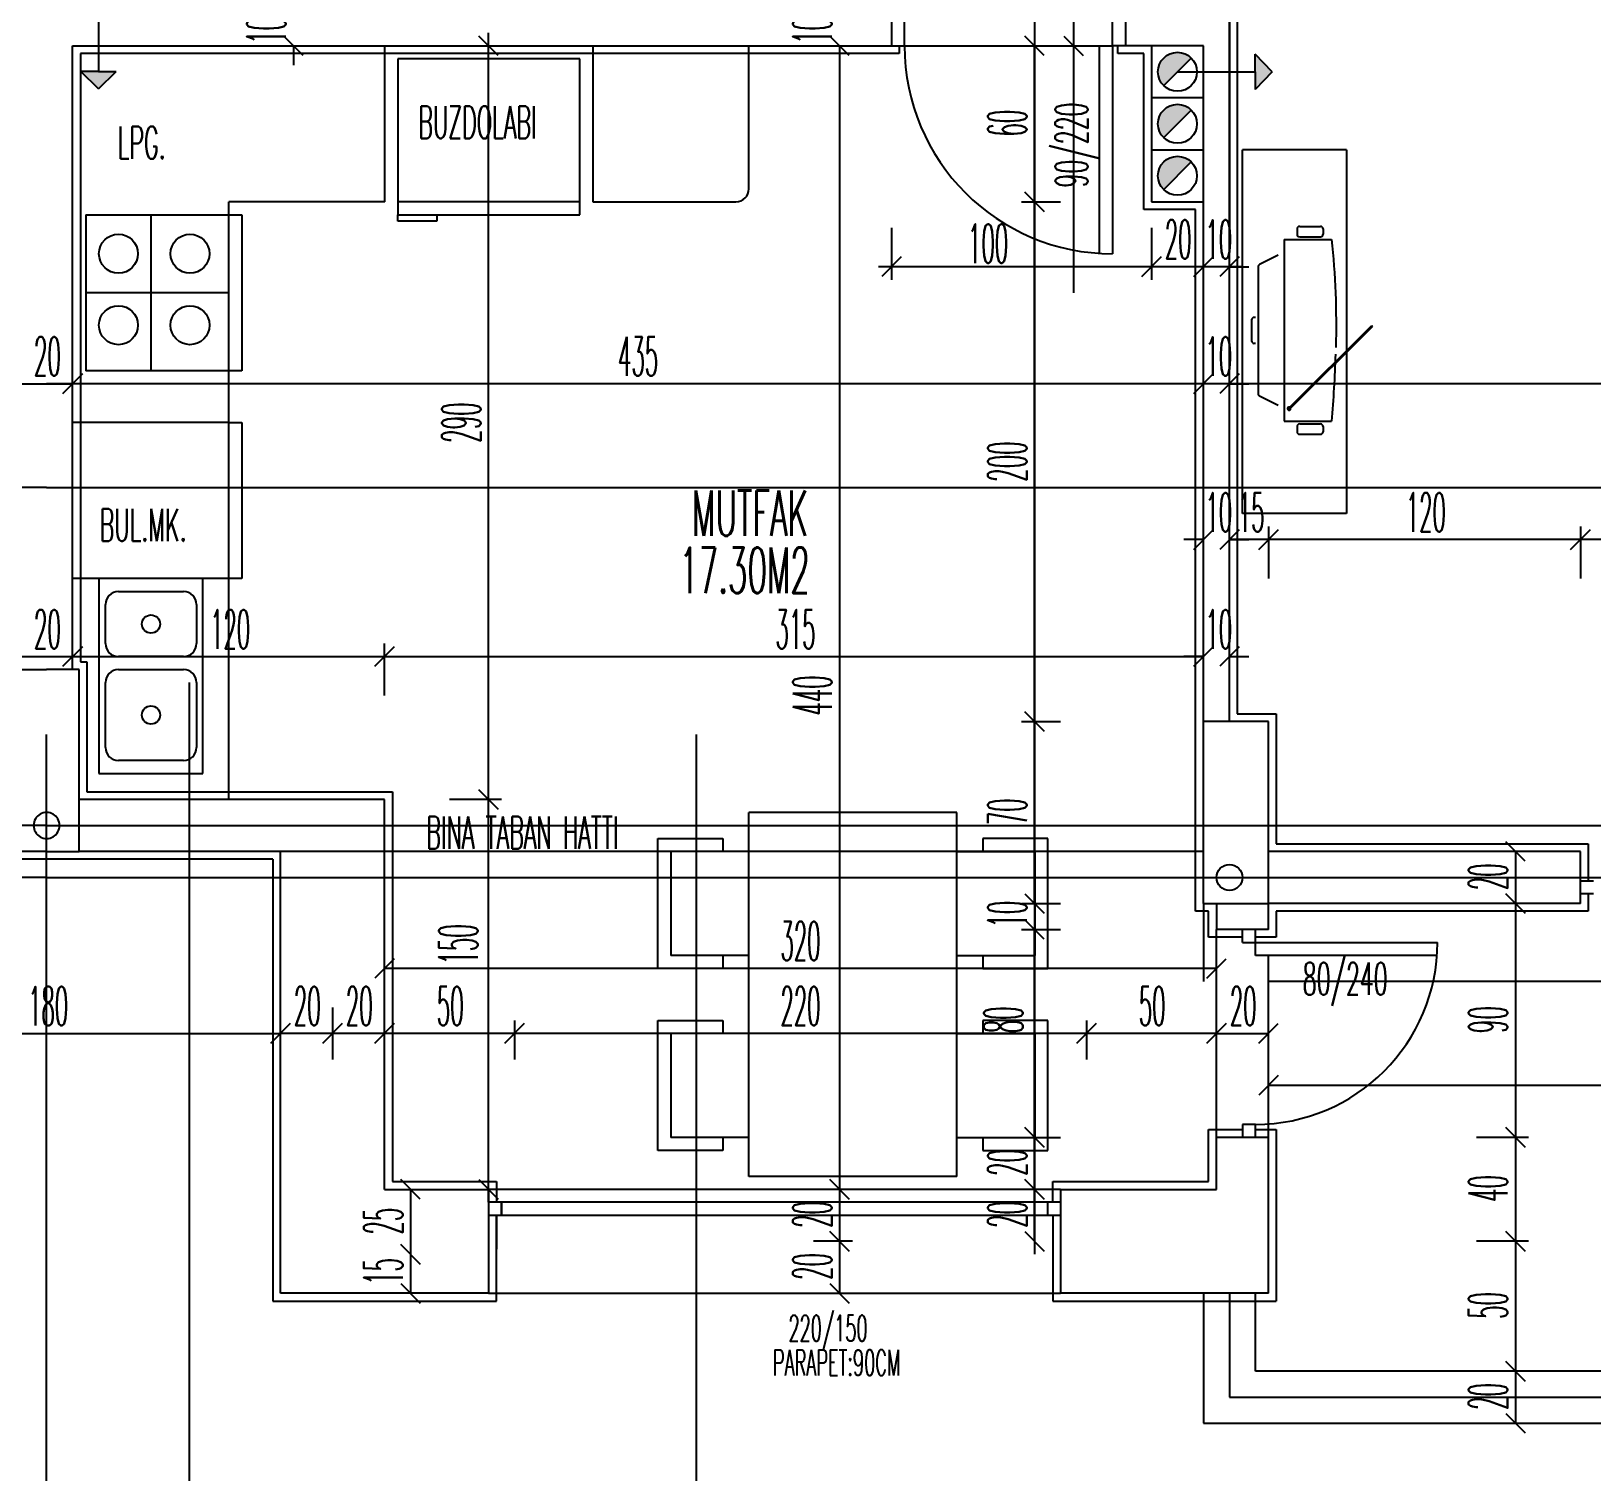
# Model space of a CAD drawing. Extents: x 78 to 306, y -397 to 18.
# Drawn here: x 272.696 to 272.816, y -396.7713 to -396.6604 of the extents above; entities that cross this region are included whole.
import ezdxf

# ---------------------------------------------------------------- set-up
doc = ezdxf.new("R2010")
doc.units = 0
doc.header["$LTSCALE"] = 0.5
doc.header["$MEASUREMENT"] = 0
doc.linetypes.add('DASHDOT2', pattern=[0.5, 0.25, -0.125, 0, -0.125])
doc.linetypes.add('DOT2', pattern=[0.125, 0, -0.125])
doc.layers.get('0').update_dxf_attribs({"linetype": 'CONTINUOUS'})
for name, color, linetype in [('AKS', 5, 'DASHDOT2'), ('ASHADE', 7, 'CONTINUOUS'), ('DUVAR', 6, 'CONTINUOUS'), ('IZDUSUM', 2, 'DOT2'), ('KAPI', 1, 'CONTINUOUS'), ('KOLON', 4, 'CONTINUOUS'), ('MERDIVEN', 3, 'CONTINUOUS'), ('OLCU', 31, 'CONTINUOUS'), ('SIVA', 7, 'CONTINUOUS'), ('TEFRIS', 11, 'CONTINUOUS')]:
    doc.layers.add(name, color=color, linetype=linetype)
doc.styles.add('ICMEKAN', font='romans.shx', dxfattribs={"width": 0.55, "height": 0.2})
doc.styles.add('OLCU', font='romans.shx', dxfattribs={"width": 0.6, "height": 0.125})
doc.styles.add('OLCUIC', font='ROMANS.SHX', dxfattribs={"width": 0.4, "height": 0.15})

msp = doc.modelspace()

# ---------------------------------------------------------------- hatches: boundary and pattern name
at = {"layer": 'KAPI', "ltscale": 1.4}
for points in [[(272.7901113505265, -396.6649177616397), (272.7901113505265, -396.6635598737719), (272.7901113505265, -396.6622019859039), (272.7914411774557, -396.6635598737719)], [(272.6997860540674, -396.6635272823635), (272.7011439419352, -396.6635272823635), (272.7025018298031, -396.6635272823635), (272.7011439419352, -396.6648571092927)]]:
    msp.add_hatch(color=256, dxfattribs=at).paths.add_polyline_path(points)
at = {"layer": 'MERDIVEN'}
for points in [[(272.783083281763, -396.6646205339432), (272.7852046021066, -396.6624992135996, 0.1989123673796376), (272.7841439419348, -396.6620598737715, 0.6681786379193642)], [(272.7830832817633, -396.6686205339431), (272.7852046021069, -396.6664992135995, 0.1989123673796376), (272.7841439419351, -396.6660598737714, 0.6681786379193642)], [(272.7830832817633, -396.6726205339431), (272.7852046021069, -396.6704992135996, 0.1989123673796376), (272.7841439419351, -396.6700598737714, 0.6681786379193642)]]:
    msp.add_hatch(color=256, dxfattribs=at).paths.add_polyline_path(points)

# ---------------------------------------------------------------- linework, layer by layer
at = {"color": 0, "linetype": 'ByBlock'}
for p, q in [((272.716893941935, -396.6623098737721), (272.715393941935, -396.6608098737721)), ((272.731893941935, -396.6623098737721), (272.730393941935, -396.6608098737721)), ((272.758893941935, -396.6623098737721), (272.757393941935, -396.6608098737721)), ((272.758893941935, -396.6623098737721), (272.757393941935, -396.6608098737721)), ((272.773893941935, -396.6623098737721), (272.772393941935, -396.6608098737721)), ((272.775393941935, -396.6608098737721), (272.776893941935, -396.6623098737721)), ((272.772393941935, -396.6728098737721), (272.773893941935, -396.6743098737721)), ((272.773893941935, -396.6743098737721), (272.772393941935, -396.6728098737721)), ((272.762893941935, -396.6778098737721), (272.761393941935, -396.6793098737721)), ((272.781393941935, -396.6793098737721), (272.782893941935, -396.6778098737721)), ((272.782893941935, -396.6778098737721), (272.781393941935, -396.6793098737721)), ((272.785393941935, -396.6793098737721), (272.786893941935, -396.6778098737721)), ((272.785393941935, -396.6793098737721), (272.786893941935, -396.6778098737721)), ((272.788893941935, -396.6778098737721), (272.787393941935, -396.6793098737721)), ((272.698393941935, -396.6883098737721), (272.699893941935, -396.6868098737721)), ((272.699893941935, -396.6868098737721), (272.698393941935, -396.6883098737721)), ((272.785393941935, -396.6883098737721), (272.786893941935, -396.6868098737721)), ((272.785393941935, -396.6883098737721), (272.786893941935, -396.6868098737721)), ((272.788893941935, -396.6868098737721), (272.787393941935, -396.6883098737721)), ((272.788893941935, -396.6868098737721), (272.787393941935, -396.6883098737721)), ((272.785393941935, -396.7003098737721), (272.786893941935, -396.6988098737721)), ((272.788893941935, -396.6988098737721), (272.787393941935, -396.7003098737721)), ((272.788893941935, -396.6988098737721), (272.787393941935, -396.7003098737721)), ((272.790393941935, -396.7003098737721), (272.791893941935, -396.6988098737721)), ((272.791893941935, -396.6988098737721), (272.790393941935, -396.7003098737721)), ((272.814393941935, -396.7003098737721), (272.815893941935, -396.6988098737721)), ((272.815893941935, -396.6988098737721), (272.814393941935, -396.7003098737721)), ((272.699893941935, -396.7078098737721), (272.698393941935, -396.7093098737721)), ((272.698393941935, -396.7093098737721), (272.699893941935, -396.7078098737721)), ((272.723893941935, -396.7078098737721), (272.722393941935, -396.7093098737721)), ((272.722393941935, -396.7093098737721), (272.723893941935, -396.7078098737721)), ((272.785393941935, -396.7093098737721), (272.786893941935, -396.7078098737721)), ((272.785393941935, -396.7093098737721), (272.786893941935, -396.7078098737721)), ((272.788893941935, -396.7078098737721), (272.787393941935, -396.7093098737721)), ((272.772393941935, -396.7128098737721), (272.773893941935, -396.7143098737721)), ((272.773893941935, -396.7143098737721), (272.772393941935, -396.7128098737721)), ((272.730393941935, -396.7188098737721), (272.731893941935, -396.7203098737721)), ((272.731893941935, -396.7203098737721), (272.730393941935, -396.7188098737721)), ((272.810893941935, -396.7243098737721), (272.809393941935, -396.7228098737721)), ((272.772393941935, -396.7268098737721), (272.773893941935, -396.7283098737721)), ((272.772393941935, -396.7268098737721), (272.773893941935, -396.7283098737721)), ((272.810893941935, -396.7283098737721), (272.809393941935, -396.7268098737721)), ((272.809393941935, -396.7268098737721), (272.810893941935, -396.7283098737721)), ((272.773893941935, -396.7303098737721), (272.772393941935, -396.7288098737721)), ((272.773893941935, -396.7303098737721), (272.772393941935, -396.7288098737721)), ((272.723893941935, -396.7318098737721), (272.722393941935, -396.7333098737721)), ((272.786393941935, -396.7333098737721), (272.787893941935, -396.7318098737721)), ((272.714393941935, -396.7383098737721), (272.715893941935, -396.7368098737721)), ((272.715893941935, -396.7368098737721), (272.714393941935, -396.7383098737721)), ((272.718393941935, -396.7383098737721), (272.719893941935, -396.7368098737721)), ((272.719893941935, -396.7368098737721), (272.718393941935, -396.7383098737721)), ((272.722393941935, -396.7383098737721), (272.723893941935, -396.7368098737721)), ((272.723893941935, -396.7368098737721), (272.722393941935, -396.7383098737721)), ((272.732393941935, -396.7383098737721), (272.733893941935, -396.7368098737721)), ((272.733893941935, -396.7368098737721), (272.732393941935, -396.7383098737721)), ((272.776393941935, -396.7383098737721), (272.777893941935, -396.7368098737721)), ((272.777893941935, -396.7368098737721), (272.776393941935, -396.7383098737721)), ((272.786393941935, -396.7383098737721), (272.787893941935, -396.7368098737721)), ((272.787893941935, -396.7368098737721), (272.786393941935, -396.7383098737721)), ((272.790393941935, -396.7383098737721), (272.791893941935, -396.7368098737721)), ((272.791893941935, -396.7408098737721), (272.790393941935, -396.7423098737721)), ((272.772393941935, -396.7448098737721), (272.773893941935, -396.7463098737721)), ((272.773893941935, -396.7463098737721), (272.772393941935, -396.7448098737721)), ((272.810893941935, -396.7463098737721), (272.809393941935, -396.7448098737721)), ((272.809393941935, -396.7448098737721), (272.810893941935, -396.7463098737721)), ((272.725893941935, -396.7503098737721), (272.724393941935, -396.7488098737721)), ((272.730393941935, -396.7488098737721), (272.731893941935, -396.7503098737721)), ((272.758893941935, -396.7503098737721), (272.757393941935, -396.7488098737721)), ((272.757393941935, -396.7488098737721), (272.758893941935, -396.7503098737721)), ((272.772393941935, -396.7488098737721), (272.773893941935, -396.7503098737721)), ((272.773893941935, -396.7503098737721), (272.772393941935, -396.7488098737721)), ((272.725893941935, -396.7553098737721), (272.724393941935, -396.7538098737721)), ((272.724393941935, -396.7538098737721), (272.725893941935, -396.7553098737721)), ((272.758893941935, -396.7543098737721), (272.757393941935, -396.7528098737721)), ((272.757393941935, -396.7528098737721), (272.758893941935, -396.7543098737721)), ((272.772393941935, -396.7528098737721), (272.773893941935, -396.7543098737721)), ((272.810893941935, -396.7543098737721), (272.809393941935, -396.7528098737721)), ((272.809393941935, -396.7528098737721), (272.810893941935, -396.7543098737721)), ((272.724393941935, -396.7568098737721), (272.725893941935, -396.7583098737721)), ((272.757393941935, -396.7568098737721), (272.758893941935, -396.7583098737721)), ((272.810893941935, -396.7643098737721), (272.809393941935, -396.7628098737721)), ((272.809393941935, -396.7628098737721), (272.810893941935, -396.7643098737721)), ((272.809393941935, -396.7668098737721), (272.810893941935, -396.7683098737721))]:
    msp.add_line(p, q, dxfattribs=at)
at = {"layer": 'AKS'}
for p, q in [((272.6971439419353, -396.8395598737721), (272.6971439419353, -396.3515598737721)), ((272.7471439419353, -396.8395598737721), (272.7471439419353, -396.3515598737721)), ((272.7881439419353, -396.3515598737721), (272.7881439419353, -396.8395598737721)), ((272.7081439419353, -396.8355598737721), (272.7081439419353, -396.3555598737721)), ((272.7761439419353, -396.3555598737721), (272.7761439419353, -396.8355598737721)), ((272.6971439419353, -396.6955598737721), (272.4011439419361, -396.6955598737721)), ((272.6971439419353, -396.6955598737721), (272.9931439419346, -396.6955598737721)), ((272.6971439419353, -396.7215598737721), (272.4051439419354, -396.7215598737721)), ((272.6971439419353, -396.7215598737721), (272.9891439419353, -396.7215598737721)), ((272.6971439419353, -396.7255598737721), (272.4011439419361, -396.7255598737721)), ((272.6971439419353, -396.7255598737721), (272.9931439419346, -396.7255598737721))]:
    msp.add_line(p, q, dxfattribs=at)
at = {"layer": 'ASHADE'}
msp.add_circle((272.7881439419353, -396.7255598737721), 0.0009999999999999432, dxfattribs=at)
for start, end in [(89.99999999951147, 270.0000000004885), (269.9999999995114, 90.00000000048854)]:
    msp.add_arc((272.6971439419353, -396.7215598737721), 0.0009999999999999432, start, end, dxfattribs=at)
at = {"layer": 'DUVAR'}
for p, q in [((272.7881439419355, -396.7135598737772), (272.7881439419355, -396.6465598737757)), ((272.7621439419361, -396.6595598737761), (272.7621439419361, -396.6615598737759)), ((272.7801439419354, -396.6595598737761), (272.780143941936, -396.6615598737759)), ((272.6991439419353, -396.7095598737772), (272.6991439419351, -396.6615598737758)), ((272.6991439419351, -396.6615598737758), (272.7621439419361, -396.6615598737758)), ((272.7861439419346, -396.6615598737759), (272.7801439419345, -396.6615598737759)), ((272.7861439419349, -396.7135598737772), (272.7861439419346, -396.6615598737759)), ((272.7231439419347, -396.7195598737812), (272.6996439419347, -396.7195598737812)), ((272.7231439419347, -396.7495598737775), (272.7231439419347, -396.7195598737721)), ((272.7151439419347, -396.7235598737812), (272.6996439419347, -396.7235598737812)), ((272.7151439419347, -396.7575598737812), (272.7151439419347, -396.7235598737812)), ((272.8151439419351, -396.7235598737813), (272.7911439419353, -396.7235598737813)), ((272.8151439419351, -396.7275598737812), (272.8151439419351, -396.7235598737813)), ((272.8151439419351, -396.7275598737812), (272.7911439419353, -396.7275598737812)), ((272.7911439419296, -396.7575598737812), (272.7911439419344, -396.7455598737808)), ((272.7231439419347, -396.7495598737775), (272.7311439419352, -396.7495598737772)), ((272.7311439419352, -396.749559873776), (272.7311439419352, -396.7535598737771)), ((272.7311439419352, -396.749559873776), (272.7311439419352, -396.7575598737721)), ((272.7751439419353, -396.7495598737766), (272.7871439419358, -396.7495598737763)), ((272.7751439419353, -396.749559873776), (272.7751439419353, -396.7575598737721)), ((272.7311439419352, -396.7575598737812), (272.7151439419347, -396.7575598737812)), ((272.7911439419296, -396.7575598737812), (272.7751439419353, -396.7575598737812))]:
    msp.add_line(p, q, dxfattribs=at)
at = {"layer": 'DUVAR', "ltscale": 1.4}
for p, q in [((272.786143941935, -396.6615598737721), (272.782143941935, -396.6615598737721)), ((272.782143941935, -396.6615598737721), (272.782143941935, -396.6735598737721)), ((272.786143941935, -396.6695598737721), (272.786143941935, -396.6615598737721)), ((272.786143941935, -396.6655598737721), (272.782143941935, -396.6655598737721)), ((272.782143941935, -396.6695598737721), (272.786143941935, -396.6695598737721)), ((272.782143941935, -396.6735598737721), (272.786143941935, -396.6735598737721))]:
    msp.add_line(p, q, dxfattribs=at)
at = {"layer": 'DUVAR', "linetype": 'ByBlock'}
for p, q in [((272.7871439419347, -396.7275598737772), (272.7871439419347, -396.7295598737772)), ((272.7911439419344, -396.7295598737811), (272.7911439419344, -396.7275598737812)), ((272.7911439419346, -396.7295598737805), (272.7871439419347, -396.7295598737805)), ((272.7911439419346, -396.7455598737803), (272.7871439419347, -396.7455598737803)), ((272.7871439419358, -396.7495598737763), (272.7871439419345, -396.7455598737808))]:
    msp.add_line(p, q, dxfattribs=at)
at = {"layer": 'IZDUSUM', "ltscale": 0.6}
for p, q in [((272.7111737502884, -396.6905598737793), (272.6991737502884, -396.6905598737793)), ((272.7111737502884, -396.7025598737793), (272.6991737502884, -396.7025598737793)), ((272.7861439419353, -396.7235598737812), (272.7151439419347, -396.7235598737812)), ((272.786143941935, -396.7275598737721), (272.786143941935, -396.7335598737721)), ((272.8911439419343, -396.7335598737814), (272.7861439419348, -396.7335598737814))]:
    msp.add_line(p, q, dxfattribs=at)
at = {"layer": 'KAPI', "ltscale": 1.4}
for p, q in [((272.7011439419352, -396.6575598737724), (272.7011439419352, -396.6635272823635)), ((272.763143941935, -396.6615598737721), (272.779143941935, -396.6615598737721)), ((272.7901113505265, -396.6635598737719), (272.7901113505265, -396.6622019859039)), ((272.7914411774557, -396.6635598737719), (272.7901113505265, -396.6622019859039)), ((272.7011439419352, -396.6635272823635), (272.6997860540674, -396.6635272823635)), ((272.7011439419352, -396.6648571092927), (272.6997860540674, -396.6635272823635)), ((272.7011439419352, -396.6635272823635), (272.7025018298031, -396.6635272823635)), ((272.7011439419352, -396.6648571092927), (272.7025018298031, -396.6635272823635)), ((272.7841439419353, -396.6635598737718), (272.7901113505265, -396.6635598737719)), ((272.7901113505265, -396.6635598737719), (272.7901113505265, -396.6649177616397)), ((272.7914411774557, -396.6635598737719), (272.7901113505265, -396.6649177616397))]:
    msp.add_line(p, q, dxfattribs=at)
at = {"layer": 'KAPI'}
for p, q in [((272.7631439419353, -396.6615598737765), (272.7631439419353, -396.6595598737767)), ((272.7791439419353, -396.6615598737765), (272.7791439419353, -396.6595598737767)), ((272.7621439419352, -396.6615598737765), (272.7631439419353, -396.6615598737765)), ((272.7781439419353, -396.6775598737765), (272.7781439419353, -396.6615598737765)), ((272.7781439419353, -396.6615598737765), (272.7791439419353, -396.6615598737765)), ((272.7791439419353, -396.6615598737765), (272.7791439419353, -396.6775598737765)), ((272.7801439419351, -396.6615598737765), (272.7791439419353, -396.6615598737765)), ((272.8151439419351, -396.7258098737817), (272.8161439419351, -396.7258098737817)), ((272.8161439419351, -396.7268098737817), (272.8151439419351, -396.7268098737817)), ((272.7871439419342, -396.7455598737803), (272.7871439419342, -396.7295598737808)), ((272.7891439419346, -396.7305598737802), (272.7891439419346, -396.7295598737805)), ((272.7901439419346, -396.7315598737803), (272.7901439419346, -396.7295598737805)), ((272.7901439419346, -396.7305598737802), (272.7901439419346, -396.7295598737805)), ((272.7891439419346, -396.7305598737802), (272.7901439419346, -396.7305598737802)), ((272.7901439419346, -396.7305598737802), (272.8041439419346, -396.7305598737802)), ((272.8041439419346, -396.7315598737803), (272.7901439419346, -396.7315598737803)), ((272.7911439419341, -396.7455598737803), (272.7911439419341, -396.7315598737803)), ((272.7901439419346, -396.7445598737805), (272.7891439419346, -396.7445598737805)), ((272.7891439419346, -396.7445598737805), (272.7891439419346, -396.7455598737803)), ((272.7901439419346, -396.7455598737803), (272.7901439419346, -396.7445598737805)), ((272.7751439419353, -396.7495598737769), (272.7311439419352, -396.7495598737769)), ((272.7751439419353, -396.750559873777), (272.7311439419352, -396.750559873777)), ((272.7321439419353, -396.750559873777), (272.7321439419353, -396.7515598737767)), ((272.7321439419353, -396.7515598737767), (272.7321439419353, -396.750559873777)), ((272.7741439419352, -396.750559873777), (272.7741439419352, -396.7515598737767)), ((272.7311439419352, -396.7515598737767), (272.7751439419353, -396.7515598737767)), ((272.7311439419352, -396.7575598737721), (272.7751439419353, -396.7575598737721)), ((272.790143941935, -396.7635598737864), (272.790143941935, -396.7575598737812)), ((272.8871439419346, -396.7635598737864), (272.790143941935, -396.7635598737864))]:
    msp.add_line(p, q, dxfattribs=at)
for centre, radius, start, end in [((272.7791439419353, -396.6615598737765), 0.01599999999999909, 180, 270), ((272.7901439419346, -396.7305598737802), 0.01400000000000034, 270, 0)]:
    msp.add_arc(centre, radius, start, end, dxfattribs=at)
at = {"layer": 'KOLON'}
for p, q in [((272.6946439419353, -396.7095598737772), (272.6971439419353, -396.7095598737772)), ((272.6996439419353, -396.7095598737772), (272.6971439419353, -396.7095598737772)), ((272.6996439419353, -396.7235598737772), (272.6996439419353, -396.7095598737772)), ((272.7911439419353, -396.7135598737772), (272.7861439419353, -396.7135598737772)), ((272.7861439419353, -396.7275598737812), (272.7861439419353, -396.7135598737772)), ((272.7911439419353, -396.7275598737812), (272.7911439419353, -396.7135598737772)), ((272.6971439419353, -396.7235598737772), (272.6946439419353, -396.7235598737772)), ((272.6971439419353, -396.7235598737772), (272.6996439419353, -396.7235598737772)), ((272.7861439419353, -396.7275598737772), (272.7911439419353, -396.7275598737772))]:
    msp.add_line(p, q, dxfattribs=at)
at = {"layer": 'MERDIVEN'}
for p, q in [((272.783083281763, -396.6646205339432), (272.7852046021066, -396.6624992135996)), ((272.7830832817633, -396.6686205339431), (272.7852046021069, -396.6664992135995)), ((272.7830832817633, -396.6726205339431), (272.7852046021069, -396.6704992135996)), ((272.7861439419348, -396.7575598737812), (272.7861439419351, -396.7675598737864)), ((272.7881439419353, -396.7575598737812), (272.7881439419355, -396.7655598737865)), ((272.7881439419355, -396.7655598737865), (272.8891439419345, -396.7655598737863)), ((272.7861439419351, -396.7675598737864), (272.8911439419348, -396.7675598737864))]:
    msp.add_line(p, q, dxfattribs=at)
for centre in [(272.7841439419348, -396.6635598737711), (272.7841439419351, -396.667559873771), (272.7841439419351, -396.6715598737711)]:
    msp.add_circle(centre, 0.0015, dxfattribs=at)
at = {"layer": 'OLCU', "ltscale": 1.4}
for p, q in [((272.773143941935, -396.6585598737721), (272.773143941935, -396.7545598737721)), ((272.776143941935, -396.6595598737721), (272.776143941935, -396.6615598737721)), ((272.731143941935, -396.7505598737721), (272.731143941935, -396.6605598737721)), ((272.716143941935, -396.6615598737721), (272.716143941935, -396.6630598737721)), ((272.731143941935, -396.7195598737721), (272.731143941935, -396.6615598737721)), ((272.758143941935, -396.6615598737721), (272.758143941935, -396.7495598737721)), ((272.758143941935, -396.6615598737721), (272.758143941935, -396.6630598737721)), ((272.773143941935, -396.6735598737721), (272.773143941935, -396.6615598737721)), ((272.772143941935, -396.6735598737721), (272.775143941935, -396.6735598737721)), ((272.773143941935, -396.7135598737721), (272.773143941935, -396.6735598737721)), ((272.762143941935, -396.6755598737721), (272.762143941935, -396.6795598737721)), ((272.782143941935, -396.6755598737721), (272.782143941935, -396.6795598737721)), ((272.789143941935, -396.6785598737721), (272.761143941935, -396.6785598737721)), ((272.782143941935, -396.6785598737721), (272.762143941935, -396.6785598737721)), ((272.786143941935, -396.6785598737721), (272.782143941935, -396.6785598737721)), ((272.786143941935, -396.6785598737721), (272.784643941935, -396.6785598737721)), ((272.788143941935, -396.6785598737721), (272.789643941935, -396.6785598737721)), ((272.468143941935, -396.6875598737721), (272.697143941935, -396.6875598737721)), ((272.695143941935, -396.6875598737721), (272.699143941935, -396.6875598737721)), ((272.926143941935, -396.6875598737721), (272.697143941935, -396.6875598737721)), ((272.786143941935, -396.6875598737721), (272.699143941935, -396.6875598737721)), ((272.786143941935, -396.6875598737721), (272.784643941935, -396.6875598737721)), ((272.788143941935, -396.6875598737721), (272.789643941935, -396.6875598737721)), ((272.886143941935, -396.6875598737721), (272.788143941935, -396.6875598737721)), ((272.791143941935, -396.6985598737721), (272.791143941935, -396.7025598737721)), ((272.815143941935, -396.6985598737721), (272.815143941935, -396.7025598737721)), ((272.786143941935, -396.6995598737721), (272.784643941935, -396.6995598737721)), ((272.788143941935, -396.6995598737721), (272.789643941935, -396.6995598737721)), ((272.791143941935, -396.6995598737721), (272.788143941935, -396.6995598737721)), ((272.815143941935, -396.6995598737721), (272.791143941935, -396.6995598737721)), ((272.863143941935, -396.6995598737721), (272.815143941935, -396.6995598737721)), ((272.723143941935, -396.7115598737721), (272.723143941935, -396.7075598737721)), ((272.695143941935, -396.7085598737721), (272.699143941935, -396.7085598737721)), ((272.699143941935, -396.7085598737721), (272.723143941935, -396.7085598737721)), ((272.723143941935, -396.7085598737721), (272.786143941935, -396.7085598737721)), ((272.786143941935, -396.7085598737721), (272.784643941935, -396.7085598737721)), ((272.788143941935, -396.7085598737721), (272.789643941935, -396.7085598737721)), ((272.772143941935, -396.7135598737721), (272.775143941935, -396.7135598737721)), ((272.773143941935, -396.7275598737721), (272.773143941935, -396.7135598737721)), ((272.732143941935, -396.7195598737721), (272.728143941935, -396.7195598737721)), ((272.731143941935, -396.7495598737721), (272.731143941935, -396.7195598737721)), ((272.810143941935, -396.7235598737721), (272.810143941935, -396.7275598737721)), ((272.773143941935, -396.7275598737721), (272.773143941935, -396.7260598737721)), ((272.772143941935, -396.7275598737721), (272.775143941935, -396.7275598737721)), ((272.810143941935, -396.7275598737721), (272.810143941935, -396.7455598737721)), ((272.772143941935, -396.7295598737721), (272.775143941935, -396.7295598737721)), ((272.773143941935, -396.7295598737721), (272.773143941935, -396.7310598737721)), ((272.773143941935, -396.7455598737721), (272.773143941935, -396.7295598737721)), ((272.787143941935, -396.7325598737721), (272.723143941935, -396.7325598737721)), ((272.719143941935, -396.7355598737721), (272.719143941935, -396.7395598737721)), ((272.733143941935, -396.7365598737721), (272.733143941935, -396.7395598737721)), ((272.777143941935, -396.7365598737721), (272.777143941935, -396.7395598737721)), ((272.679143941935, -396.7375598737721), (272.715143941935, -396.7375598737721)), ((272.719143941935, -396.7375598737721), (272.715143941935, -396.7375598737721)), ((272.723143941935, -396.7375598737721), (272.719143941935, -396.7375598737721)), ((272.733143941935, -396.7375598737721), (272.723143941935, -396.7375598737721)), ((272.777143941935, -396.7375598737721), (272.733143941935, -396.7375598737721)), ((272.787143941935, -396.7375598737721), (272.777143941935, -396.7375598737721)), ((272.787143941935, -396.7375598737721), (272.791143941935, -396.7375598737721)), ((272.887143941935, -396.7415598737721), (272.791143941935, -396.7415598737721)), ((272.772143941935, -396.7455598737721), (272.775143941935, -396.7455598737721)), ((272.773143941935, -396.7495598737721), (272.773143941935, -396.7455598737721)), ((272.811143941935, -396.7455598737721), (272.807143941935, -396.7455598737721)), ((272.810143941935, -396.7455598737721), (272.810143941935, -396.7535598737721)), ((272.725143941935, -396.7495598737721), (272.725143941935, -396.7545598737721)), ((272.758143941935, -396.7495598737721), (272.758143941935, -396.7535598737721)), ((272.773143941935, -396.7535598737721), (272.773143941935, -396.7495598737721)), ((272.759143941935, -396.7535598737721), (272.756143941935, -396.7535598737721)), ((272.758143941935, -396.7535598737721), (272.758143941935, -396.7575598737721)), ((272.811143941935, -396.7535598737721), (272.807143941935, -396.7535598737721)), ((272.810143941935, -396.7535598737721), (272.810143941935, -396.7635598737721)), ((272.725143941935, -396.7545598737721), (272.725143941935, -396.7575598737721)), ((272.810143941935, -396.7635598737721), (272.810143941935, -396.7675598737721))]:
    msp.add_line(p, q, dxfattribs=at)
at = {"layer": 'SIVA', "ltscale": 1.4}
for p, q in [((272.7887439419354, -396.6459598737757), (272.7887439419354, -396.7129598737772)), ((272.7627439419361, -396.6621598737758), (272.6997439419351, -396.6621598737758)), ((272.6997439419351, -396.6621598737758), (272.6997439419354, -396.7089598737772)), ((272.7627439419361, -396.6615598737765), (272.7627439419361, -396.6621598737758)), ((272.7795439419361, -396.6621598737759), (272.779543941936, -396.6615598737765)), ((272.781543941935, -396.6621598737759), (272.7795439419361, -396.6621598737759)), ((272.781543941935, -396.6741598737721), (272.781543941935, -396.6621598737759)), ((272.7855439419347, -396.6741598737721), (272.781543941935, -396.6741598737721)), ((272.7855439419353, -396.7135598737772), (272.7855439419347, -396.6741598737721)), ((272.6997439419354, -396.7089598737772), (272.7002439419353, -396.7089598737772)), ((272.7002439419353, -396.7089598737772), (272.7002439419353, -396.7189598737812)), ((272.7887439419354, -396.7129598737772), (272.7917439419353, -396.7129598737772)), ((272.7917439419353, -396.7129598737772), (272.7917439419353, -396.7229598737813)), ((272.7855439419353, -396.7281598737772), (272.7855439419353, -396.7135598737772)), ((272.7002439419353, -396.7189598737812), (272.7237439419347, -396.7189598737812)), ((272.7237439419347, -396.7189598737812), (272.7237439419347, -396.7489598737775)), ((272.7917439419353, -396.7229598737813), (272.8157439419351, -396.7229598737813)), ((272.8157439419351, -396.7229598737813), (272.8157439419351, -396.7258098737817)), ((272.6971439419344, -396.7241598737772), (272.6946439419353, -396.7241598737772)), ((272.6996439419347, -396.7241598737812), (272.6971439419344, -396.7241598737772)), ((272.7145439419347, -396.7241598737812), (272.6996439419347, -396.7241598737812)), ((272.7145439419347, -396.7241598737812), (272.7145439419347, -396.7581598737812)), ((272.8157439419351, -396.7268098737817), (272.8157439419351, -396.7281598737812)), ((272.7865439419347, -396.7281598737772), (272.7855439419353, -396.7281598737772)), ((272.7865439419347, -396.7301598737805), (272.7865439419347, -396.7281598737772)), ((272.8157439419351, -396.7281598737812), (272.7917439419344, -396.7281598737812)), ((272.7917439419344, -396.7281598737812), (272.7917439419344, -396.7301598737805)), ((272.7891439419346, -396.7301598737805), (272.7865439419347, -396.7301598737805)), ((272.7917439419344, -396.7301598737805), (272.7901439419346, -396.7301598737805)), ((272.7865439419356, -396.7489598737764), (272.7865439419343, -396.7449598737803)), ((272.7865439419343, -396.7449598737803), (272.7891439419346, -396.7449598737803)), ((272.7901439419346, -396.7449598737803), (272.7917439419346, -396.7449598737803)), ((272.7917439419346, -396.7449598737803), (272.7917439419293, -396.7581598737812)), ((272.7237439419347, -396.7489598737775), (272.7317439419352, -396.7489598737772)), ((272.7317439419352, -396.7489598737772), (272.7317439419352, -396.750559873777)), ((272.7745439419355, -396.750559873777), (272.7745439419356, -396.7489598737766)), ((272.7745439419356, -396.7489598737766), (272.7865439419356, -396.7489598737764)), ((272.7317439419352, -396.7515598737767), (272.7317439419352, -396.7541598737812)), ((272.7317439419352, -396.7581598737812), (272.7317439419352, -396.7515598737767)), ((272.7745439419352, -396.7515598737767), (272.7745439419352, -396.7581598737812)), ((272.7145439419347, -396.7581598737812), (272.7317439419352, -396.7581598737812)), ((272.7745439419352, -396.7581598737812), (272.7917439419293, -396.7581598737812))]:
    msp.add_line(p, q, dxfattribs=at)
at = {"layer": 'TEFRIS'}
for p, q in [((272.723173750288, -396.6735598737721), (272.723173750288, -396.6615598737781)), ((272.7381737502897, -396.6625598737728), (272.7241737502894, -396.6625598737728)), ((272.7241737502894, -396.6625598737728), (272.7241737502894, -396.6745598737725)), ((272.7381737502897, -396.6745598737725), (272.7381737502897, -396.6625598737728)), ((272.739173750288, -396.6615598737721), (272.739173750288, -396.6735598737721)), ((272.751173750288, -396.6725598737721), (272.751173750288, -396.6615598737721)), ((272.7891439419393, -396.6975598737724), (272.7891439419393, -396.6695598737713)), ((272.7971439419398, -396.6695598737713), (272.7891439419393, -396.6695598737713)), ((272.7971439419395, -396.6695598737722), (272.7971439419395, -396.6975598737724)), ((272.7001737502873, -396.6745598737735), (272.7111737502871, -396.6745598737735)), ((272.7051737502873, -396.6745598737735), (272.7051737502873, -396.6865598737736)), ((272.7111737502889, -396.7195598737812), (272.7111737502885, -396.6735598737721)), ((272.723173750288, -396.6735598737721), (272.7111737502885, -396.6735598737721)), ((272.7111737502871, -396.6745598737735), (272.7121737502871, -396.6745598737735)), ((272.738173750287, -396.6735598737733), (272.7241737502871, -396.6735598737733)), ((272.7241737502894, -396.6745598737725), (272.7381737502897, -396.6745598737725)), ((272.7241737502894, -396.6750598737727), (272.7241737502894, -396.6745598737725)), ((272.7271737502896, -396.6745598737725), (272.7271737502896, -396.6750598737727)), ((272.739173750288, -396.6735598737721), (272.750173750288, -396.6735598737721)), ((272.7271737502896, -396.6750598737727), (272.7241737502894, -396.6750598737727)), ((272.7933455324725, -396.6756557631206), (272.7933455324725, -396.6760557631206)), ((272.7935455324727, -396.6754557631207), (272.7951455324727, -396.6754557631207)), ((272.7953455324726, -396.6756557631206), (272.7953455324726, -396.6760557631206)), ((272.7923455324727, -396.6764557631207), (272.7923455324727, -396.6904557631207)), ((272.7923455324727, -396.6764557631207), (272.7959880823056, -396.6764557631207)), ((272.7935455324727, -396.6762557631205), (272.7951455324727, -396.6762557631205)), ((272.7918983188771, -396.6776793699183), (272.7904560897536, -396.6784004844802)), ((272.7903455324726, -396.6785793699183), (272.7903455324726, -396.6883321563229)), ((272.7111737502877, -396.6805598737739), (272.7001737502873, -396.6805598737739)), ((272.7898455324727, -396.6826557631206), (272.7898455324727, -396.6842557631206)), ((272.7901455324727, -396.6824557631207), (272.7900455324726, -396.6824557631207)), ((272.7927018416113, -396.6894424849011), (272.7990875017072, -396.6830765323233)), ((272.7927582819701, -396.6895250348006), (272.7991439420659, -396.6831590822229)), ((272.7990875017072, -396.6830765323233), (272.7991439420659, -396.6831590822229)), ((272.7901455324727, -396.6844557631205), (272.7900455324726, -396.6844557631205)), ((272.7918983188771, -396.6892321563229), (272.7904560897536, -396.688511041761)), ((272.7927018416113, -396.6894424849011), (272.7927582819701, -396.6895250348006)), ((272.7111737502894, -396.6905598737716), (272.7121737502895, -396.6905598737716)), ((272.7121737502895, -396.6905598737716), (272.7121737502895, -396.7025598737717)), ((272.7923455324727, -396.6904557631207), (272.7959880823056, -396.6904557631207)), ((272.7933455324725, -396.6908557631205), (272.7933455324725, -396.6912557631206)), ((272.7935455324727, -396.6906557631206), (272.7951455324727, -396.6906557631206)), ((272.7953455324726, -396.6908557631205), (272.7953455324726, -396.6912557631206)), ((272.7935455324727, -396.6914557631205), (272.7951455324727, -396.6914557631205)), ((272.7971439419395, -396.6975598737724), (272.7891439419393, -396.6975598737724)), ((272.7011737502884, -396.7025598737741), (272.7011737502884, -396.7175598737741)), ((272.7091737502884, -396.7025598737741), (272.7011737502884, -396.7025598737741)), ((272.7091737502884, -396.7175598737741), (272.7091737502884, -396.7025598737741)), ((272.7121737502895, -396.7025598737717), (272.7111737502894, -396.7025598737717)), ((272.7016737502884, -396.7075598737716), (272.7016737502884, -396.7045598737716)), ((272.7026737502885, -396.7035598737716), (272.7076737502885, -396.7035598737716)), ((272.7086737502883, -396.7045598737716), (272.7086737502883, -396.7075598737716)), ((272.7076737502885, -396.7085598737714), (272.7026737502885, -396.7085598737714)), ((272.7016737502884, -396.7155598737716), (272.7016737502884, -396.7105598737716)), ((272.7026737502885, -396.7095598737715), (272.7076737502885, -396.7095598737715)), ((272.7086737502883, -396.7105598737716), (272.7086737502883, -396.7155598737716)), ((272.7076737502885, -396.7165598737714), (272.7026737502885, -396.7165598737714)), ((272.7011737502884, -396.7175598737741), (272.7091737502884, -396.7175598737741)), ((272.7511737502847, -396.7485598737748), (272.7511737502844, -396.7205598737739)), ((272.7671737502845, -396.7205598737739), (272.7511737502844, -396.7205598737739)), ((272.7671737502845, -396.7485598737745), (272.7671737502845, -396.7205598737739)), ((272.7441737502843, -396.7325598737741), (272.7441737502843, -396.7225598737738)), ((272.7441737502843, -396.7225598737738), (272.7491737502843, -396.7225598737738)), ((272.7491737502843, -396.7225598737738), (272.7491737502843, -396.7235598737738)), ((272.7691737502849, -396.7225598737738), (272.7691737502849, -396.7235598737738)), ((272.7741737502849, -396.7225598737738), (272.7691737502849, -396.7225598737738)), ((272.7741737502849, -396.7325598737741), (272.7741737502849, -396.7225598737738)), ((272.7511737502844, -396.7235598737738), (272.7451737502843, -396.7235598737738)), ((272.7451737502843, -396.7235598737738), (272.7451737502843, -396.731559873774)), ((272.7671737502848, -396.7235598737738), (272.7731737502848, -396.7235598737738)), ((272.7731737502848, -396.7235598737738), (272.7731737502848, -396.731559873774)), ((272.7511737502844, -396.731559873774), (272.7451737502843, -396.731559873774)), ((272.7491737502843, -396.731559873774), (272.7491737502843, -396.7325598737741)), ((272.7671737502848, -396.731559873774), (272.7731737502848, -396.731559873774)), ((272.7691737502849, -396.731559873774), (272.7691737502849, -396.7325598737741)), ((272.7491737502843, -396.7325598737741), (272.7441737502843, -396.7325598737741)), ((272.7691737502849, -396.7325598737741), (272.7741737502849, -396.7325598737741)), ((272.7441737502843, -396.7465598737741), (272.7441737502843, -396.7365598737738)), ((272.7441737502843, -396.7365598737738), (272.7491737502843, -396.7365598737738)), ((272.7491737502843, -396.7365598737738), (272.7491737502843, -396.7375598737738)), ((272.7691737502849, -396.7365598737738), (272.7691737502849, -396.7375598737738)), ((272.7741737502849, -396.7365598737738), (272.7691737502849, -396.7365598737738)), ((272.7741737502849, -396.7465598737741), (272.7741737502849, -396.7365598737738)), ((272.7511737502844, -396.7375598737738), (272.7451737502843, -396.7375598737738)), ((272.7451737502843, -396.7375598737738), (272.7451737502843, -396.745559873774)), ((272.7671737502848, -396.7375598737738), (272.7731737502848, -396.7375598737738)), ((272.7731737502848, -396.7375598737738), (272.7731737502848, -396.745559873774)), ((272.7491737502843, -396.7465598737741), (272.7441737502843, -396.7465598737741)), ((272.7511737502844, -396.745559873774), (272.7451737502843, -396.745559873774)), ((272.7491737502843, -396.745559873774), (272.7491737502843, -396.7465598737741)), ((272.7671737502848, -396.745559873774), (272.7731737502848, -396.745559873774)), ((272.7691737502849, -396.745559873774), (272.7691737502849, -396.7465598737741)), ((272.7691737502849, -396.7465598737741), (272.7741737502849, -396.7465598737741)), ((272.7671737502845, -396.7485598737745), (272.7511737502847, -396.7485598737748))]:
    msp.add_line(p, q, dxfattribs=at)
at = {"layer": 'TEFRIS', "linetype": 'Continuous'}
for p, q in [((272.7001737502871, -396.6745598737735), (272.7001737502871, -396.6865598737733)), ((272.7121737502871, -396.6745598737735), (272.7121737502871, -396.6865598737733)), ((272.7111737502871, -396.6865598737733), (272.7001737502873, -396.6865598737733)), ((272.7121737502871, -396.6865598737733), (272.7111737502871, -396.6865598737733))]:
    msp.add_line(p, q, dxfattribs=at)
at = {"layer": 'TEFRIS'}
for centre, radius in [((272.702673750287, -396.6775598737734), 0.001500000000000057), ((272.7081737502872, -396.6775598737734), 0.001500000000000057), ((272.702673750287, -396.6830598737736), 0.001499999999999773), ((272.7081737502872, -396.6830598737736), 0.001499999999999773), ((272.7051737502882, -396.7060598737716), 0.0006999999999999432), ((272.7051737502882, -396.7130598737716), 0.0006999999999999432)]:
    msp.add_circle(centre, radius, dxfattribs=at)
for centre, radius, start, end in [((272.750173750288, -396.6725598737721), 0.001, 270, 0), ((272.7935455324727, -396.6756557631206), 0.0002, 90, 180), ((272.7951455324727, -396.6756557631206), 0.0002, 0, 90), ((272.7935455324727, -396.6760557631206), 0.0002, 180, 270), ((272.7951455324727, -396.6760557631206), 0.0002, 270, 0), ((272.7905455324725, -396.6785793699183), 0.0002, 116.5650511771508, 180), ((272.7900455324726, -396.6826557631206), 0.0002, 90, 180), ((272.7900455324726, -396.6842557631206), 0.0002, 180, 270), ((272.7905455324725, -396.6883321563229), 0.0002, 180, 243.4349488228492), ((272.7927300617907, -396.689483759851), 0.0001233100037644363, 58.28222749051515, 10.4395436897228), ((272.7935455324727, -396.6908557631205), 0.0002, 90, 180), ((272.7935455324727, -396.6912557631206), 0.0002, 180, 270), ((272.7951455324727, -396.6908557631205), 0.0002, 0, 90), ((272.7951455324727, -396.6912557631206), 0.0002, 270, 0), ((272.7026737502882, -396.7045598737716), 0.001, 90, 180), ((272.7076737502882, -396.7045598737716), 0.001, 0, 90), ((272.7026737502882, -396.7075598737716), 0.001, 180, 270), ((272.7076737502882, -396.7075598737716), 0.001, 270, 0), ((272.7026737502882, -396.7105598737716), 0.001, 90, 180), ((272.7076737502882, -396.7105598737716), 0.001, 0, 90), ((272.7026737502882, -396.7155598737716), 0.001, 180, 270), ((272.7076737502882, -396.7155598737716), 0.001, 270, 0)]:
    msp.add_arc(centre, radius, start, end, dxfattribs=at)
at = {"layer": 'TEFRIS', "extrusion": (0, 0, -0.9999999999999999)}
msp.add_ellipse((272.7883409035791, -396.6828072212332), major_axis=(-9.617750620025692e-05, 0.02224625287639173), ratio=0.3597956947475258, start_param=1.282816920805697, end_param=1.660852477843602, dxfattribs=at)
at = {"layer": 'TEFRIS', "extrusion": (0, 0, -1)}
msp.add_ellipse((272.7883214087905, -396.6830947079142), major_axis=(0.0002476094023562437, 0.02747682888075571), ratio=0.2918789750763431, start_param=1.648438961691733, end_param=1.839378258964123, dxfattribs=at)

# ---------------------------------------------------------------- texts
at = {"layer": 'KAPI', "style": 'OLCU', "width": 0.5}
for s, rotation, p in [('90/220', 90.00000000179129, (272.7772426454272, -396.6724629670701)), ('BINA TABAN HATTI', 1.791288396601882e-09, (272.7263621964552, -396.7233616438143)), ('80/240', 1.791288396601882e-09, (272.7937851304712, -396.734604027423))]:
    msp.add_text(s, height=0.002499999999999999, rotation=rotation, dxfattribs=at).set_placement(p)
at = {"layer": 'KAPI', "linetype": 'Continuous', "style": 'ICMEKAN', "width": 0.5}
for s, p in [('220/150', (272.7542166933126, -396.7612544056695)), ('PARAPET:90CM', (272.7530086832325, -396.7638986009421))]:
    msp.add_text(s, height=0.002, dxfattribs=at).set_placement(p)
at = {"layer": 'MERDIVEN', "linetype": 'ByBlock', "style": 'OLCU', "width": 0.5}
for s, p in [('MUTFAK', (272.7468023306656, -396.6992770703894)), ('17.30M2', (272.7458142354274, -396.7036770703895))]:
    msp.add_text(s, height=0.0035, dxfattribs=at).set_placement(p)
at = {"layer": 'OLCU', "style": 'OLCUIC', "width": 0.4}
for s, p in [('10', (272.715543941935, -396.6614170166292)), ('10', (272.757543941935, -396.6614170166292)), ('60', (272.772543941935, -396.6685313023435)), ('290', (272.730543941935, -396.6921027309149)), ('200', (272.772543941935, -396.6951027309149)), ('440', (272.757543941935, -396.713102730915)), ('70', (272.772543941935, -396.7215313023435)), ('20', (272.809543941935, -396.7265313023435)), ('10', (272.772543941935, -396.7294170166292)), ('150', (272.7303168379324, -396.7322503224718)), ('80', (272.7722503655694, -396.7375434971381)), ('90', (272.809543941935, -396.7375313023435)), ('20', (272.772543941935, -396.7485313023435)), ('40', (272.809543941935, -396.7505313023435)), ('25', (272.724543941935, -396.7530313023435)), ('20', (272.757543941935, -396.7525313023435)), ('20', (272.772543941935, -396.7525313023435)), ('15', (272.724543941935, -396.7569170166292)), ('20', (272.757543941935, -396.7565313023435)), ('50', (272.809543941935, -396.7595313023435)), ('20', (272.809543941935, -396.7665313023435))]:
    msp.add_text(s, height=0.003, rotation=90, dxfattribs=at).set_placement(p)
for s, p in [('100', (272.7680258921322, -396.6782763275343)), ('20', (272.7831725133636, -396.6779598737721)), ('10', (272.7862867990779, -396.6779598737721)), ('20', (272.6961725133636, -396.6869598737721)), ('435', (272.7411010847921, -396.6869598737721)), ('10', (272.7862867990779, -396.6869598737721)), ('10', (272.7862867990779, -396.6989598737721)), ('15', (272.7887867990779, -396.6989598737721)), ('120', (272.8017153705064, -396.6989598737721)), ('20', (272.6961725133636, -396.7079598737721)), ('120', (272.7097153705064, -396.7079598737721)), ('315', (272.7532153705064, -396.7079598737721)), ('10', (272.7862867990779, -396.7079598737721)), ('320', (272.7536010847921, -396.7319598737721)), ('180', (272.6957153705064, -396.7369598737721)), ('20', (272.7161725133636, -396.7369598737721)), ('20', (272.7201725133636, -396.7369598737721)), ('50', (272.7271725133636, -396.7369598737721)), ('220', (272.7536010847921, -396.7369598737721)), ('50', (272.7811725133636, -396.7369598737721)), ('20', (272.7881725133636, -396.7369598737721))]:
    msp.add_text(s, height=0.003, dxfattribs=at).set_placement(p)
at = {"layer": 'TEFRIS', "style": 'OLCU', "width": 0.5}
for s, p in [('BUZDOLABI', (272.7257386160288, -396.6686941052483)), ('LPG.', (272.7026092184366, -396.6702615873604)), ('BUL.MK.', (272.7012228838379, -396.6996851389395))]:
    msp.add_text(s, height=0.002499999999999999, dxfattribs=at).set_placement(p)

doc.saveas('drawing.dxf')
